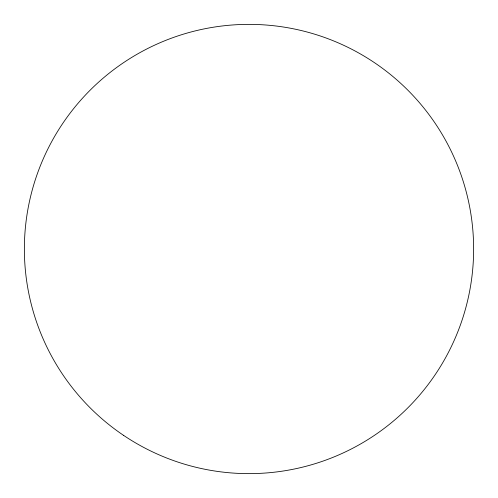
<?xml version="1.0" encoding="UTF-8"?>
<svg xmlns="http://www.w3.org/2000/svg" width="498" height="498" viewBox="0 0 498 498"><rect width="100%" height="100%" fill="white"/><g stroke="black" fill="none" stroke-linecap="round" stroke-linejoin="round"><path stroke-width="0.75" d="M123.566 435.352A224.635 224.635 0 0 0 473.1 264.457A224.635 224.635 0 0 0 150.334 47.198A224.635 224.635 0 0 0 123.566 435.352"/></g></svg>
